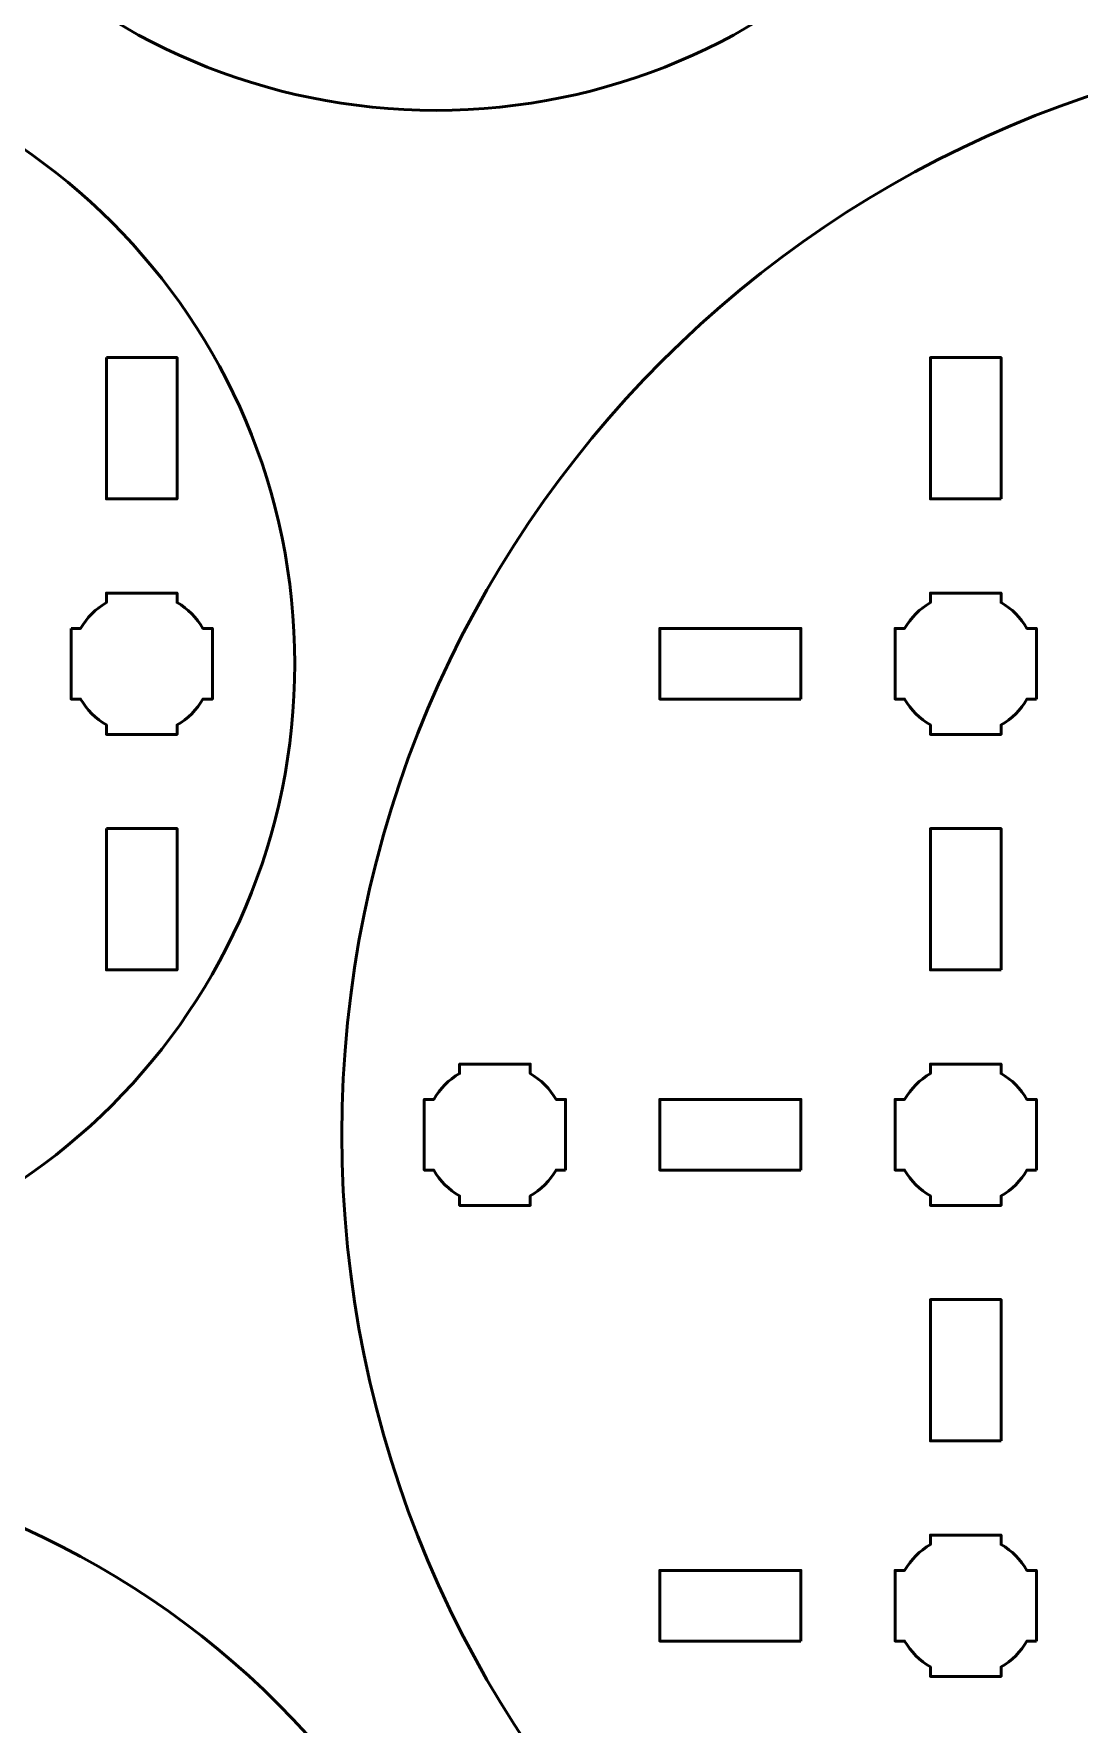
# Model space of a CAD drawing. Header units: centimetres. Extents: x -21.1 to 0, y -29.7 to 0.
# Drawn here: x -14.96 to -10.52, y -13.35 to -6.18 of the extents above; entities that cross this region are included whole.
import ezdxf

# ---------------------------------------------------------------- set-up
doc = ezdxf.new("R2010")
doc.units = ezdxf.units.CM
doc.header["$MEASUREMENT"] = 0
doc.layers.add('Layer 1', color=7, linetype='Continuous')

msp = doc.modelspace()

# ---------------------------------------------------------------- linework, layer by layer
at = {"layer": 'Layer 1', "color": 3, "lineweight": 53}
for centre, major_axis in [((-13.25, -3.85), (0, 2.65)), ((-16.5, -8.85), (0, 2.65)), ((-16.5, -15.85), (0, 3.65))]:
    msp.add_ellipse(centre, major_axis=major_axis, ratio=1, dxfattribs=at)
at = {"layer": 'Layer 1', "color": 1, "lineweight": 53}
msp.add_open_spline([(-21.00003, -29.19995), (-21.00003, -29.19995), (-21.00003, -2.29992), (-21.00003, -2.29992), (-21.00003, -2.29992), (-21.00003, -2.21709), (-20.93286, -2.14992), (-20.85003, -2.14992), (-20.85003, -2.14992), (-20.7672, -2.14992), (-20.70003, -2.08275), (-20.70003, -1.99992), (-20.70003, -1.99992), (-20.70003, -1.91709), (-20.7672, -1.84992), (-20.85003, -1.84992), (-20.85003, -1.84992), (-20.93286, -1.84992), (-21.00003, -1.78275), (-21.00003, -1.69992), (-21.00003, -1.69992), (-21.00003, -1.61709), (-20.93286, -1.54992), (-20.85003, -1.54992), (-20.85003, -1.54992), (-20.7672, -1.54992), (-20.70003, -1.48275), (-20.70003, -1.39992), (-20.70003, -1.39992), (-20.70003, -1.31709), (-20.7672, -1.24992), (-20.85003, -1.24992), (-20.85003, -1.24992), (-20.93286, -1.24992), (-21.00003, -1.18275), (-21.00003, -1.09992), (-21.00003, -1.09992), (-21.00003, -1.09992), (-21.00003, -0.49992), (-21.00003, -0.49992), (-21.00003, -0.49992), (-21.00003, -0.22295), (-20.77694, 0.00004), (-20.49994, 0.00004), (-20.49994, 0.00004), (-20.49994, 0.00004), (-0.50008, 0.00004), (-0.50008, 0.00004), (-0.50008, 0.00004), (-0.22294, 0.00004), (0.00002, -0.22295), (0.00002, -0.49992), (0.00002, -0.49992), (0.00002, -0.49992), (0.00002, -29.19995), (0.00002, -29.19995), (0.00002, -29.19995), (0.00002, -29.47695), (-0.22294, -29.70004), (-0.50008, -29.70004), (-0.50008, -29.70004), (-0.50008, -29.70004), (-20.49994, -29.70004), (-20.49994, -29.70004), (-20.49994, -29.70004), (-20.77694, -29.70004), (-21.00003, -29.47695), (-21.00003, -29.19995)], degree=3, knots=[0, 0, 0, 0, 0.0588235, 0.0588235, 0.0588235, 0.0588235, 0.1176471, 0.1176471, 0.1176471, 0.1176471, 0.1764706, 0.1764706, 0.1764706, 0.1764706, 0.2352941, 0.2352941, 0.2352941, 0.2352941, 0.2941176, 0.2941176, 0.2941176, 0.2941176, 0.3529412, 0.3529412, 0.3529412, 0.3529412, 0.4117647, 0.4117647, 0.4117647, 0.4117647, 0.4705882, 0.4705882, 0.4705882, 0.4705882, 0.5294118, 0.5294118, 0.5294118, 0.5294118, 0.5882353, 0.5882353, 0.5882353, 0.5882353, 0.6470588, 0.6470588, 0.6470588, 0.6470588, 0.7058824, 0.7058824, 0.7058824, 0.7058824, 0.7647059, 0.7647059, 0.7647059, 0.7647059, 0.8235294, 0.8235294, 0.8235294, 0.8235294, 0.8823529, 0.8823529, 0.8823529, 0.8823529, 0.9411765, 0.9411765, 0.9411765, 0.9411765, 1, 1, 1, 1], dxfattribs=at)
at = {"layer": 'Layer 1', "color": 3, "lineweight": 53}
msp.add_open_spline([(-9.00004, -15.5), (-11.56769, -15.5), (-13.65, -13.41769), (-13.65, -10.84997), (-13.65, -10.84997), (-13.65, -8.28231), (-11.56769, -6.2), (-9.00004, -6.2), (-9.00004, -6.2), (-6.43231, -6.2), (-4.35, -8.28231), (-4.35, -10.84997), (-4.35, -10.84997), (-4.35, -13.41769), (-6.43231, -15.5), (-9.00004, -15.5)], degree=3, knots=[0, 0, 0, 0, 0.25, 0.25, 0.25, 0.25, 0.5, 0.5, 0.5, 0.5, 0.75, 0.75, 0.75, 0.75, 1, 1, 1, 1], dxfattribs=at)
at = {"layer": 'Layer 1', "lineweight": 53}
for points, knots in [([(-14.64994, -7.54991), (-14.64994, -7.54991), (-14.34993, -7.54991), (-14.34993, -7.54991), (-14.34993, -7.54991), (-14.34993, -7.54991), (-14.34993, -8.14992), (-14.34993, -8.14992), (-14.34993, -8.14992), (-14.34993, -8.14992), (-14.64994, -8.14992), (-14.64994, -8.14992), (-14.64994, -8.14992), (-14.64994, -8.14992), (-14.64994, -7.54991), (-14.64994, -7.54991)], [0, 0, 0, 0, 0.25, 0.25, 0.25, 0.25, 0.5, 0.5, 0.5, 0.5, 0.75, 0.75, 0.75, 0.75, 1, 1, 1, 1]), ([(-10.85006, -8.15005), (-10.85006, -8.15005), (-11.15007, -8.15005), (-11.15007, -8.15005), (-11.15007, -8.15005), (-11.15007, -8.15005), (-11.15007, -7.55005), (-11.15007, -7.55005), (-11.15007, -7.55005), (-11.15007, -7.55005), (-10.85006, -7.55005), (-10.85006, -7.55005), (-10.85006, -7.55005), (-10.85006, -7.55005), (-10.85006, -8.15005), (-10.85006, -8.15005)], [0, 0, 0, 0, 0.25, 0.25, 0.25, 0.25, 0.5, 0.5, 0.5, 0.5, 0.75, 0.75, 0.75, 0.75, 1, 1, 1, 1]), ([(-14.8, -8.69994), (-14.8, -8.69994), (-14.7598, -8.69994), (-14.7598, -8.69994), (-14.7598, -8.69994), (-14.73347, -8.65442), (-14.69551, -8.61649), (-14.65, -8.59016), (-14.65, -8.59016), (-14.65, -8.59016), (-14.65, -8.54994), (-14.65, -8.54994), (-14.65, -8.54994), (-14.65, -8.54994), (-14.35, -8.54994), (-14.35, -8.54994), (-14.35, -8.54994), (-14.35, -8.54994), (-14.35, -8.59013), (-14.35, -8.59013), (-14.35, -8.59013), (-14.30447, -8.61646), (-14.26648, -8.65441), (-14.24012, -8.69994), (-14.24012, -8.69994), (-14.24012, -8.69994), (-14.2, -8.69994), (-14.2, -8.69994), (-14.2, -8.69994), (-14.2, -8.69994), (-14.2, -8.84536), (-14.2, -8.84536), (-14.2, -8.84536), (-14.2, -8.84536), (-14.19994, -8.85001), (-14.19994, -8.85001), (-14.19994, -8.85001), (-14.19994, -8.85001), (-14.2, -8.85465), (-14.2, -8.85465), (-14.2, -8.85465), (-14.2, -8.85465), (-14.2, -8.99994), (-14.2, -8.99994), (-14.2, -8.99994), (-14.2, -8.99994), (-14.24007, -8.99994), (-14.24007, -8.99994), (-14.24007, -8.99994), (-14.26642, -9.04551), (-14.30442, -9.08352), (-14.35, -9.10988), (-14.35, -9.10988), (-14.35, -9.10988), (-14.35, -9.14994), (-14.35, -9.14994), (-14.35, -9.14994), (-14.35, -9.14994), (-14.49328, -9.14994), (-14.49328, -9.14994), (-14.49328, -9.14994), (-14.49328, -9.14994), (-14.49995, -9.15002), (-14.49995, -9.15002), (-14.49995, -9.15002), (-14.49995, -9.15002), (-14.50663, -9.14994), (-14.50663, -9.14994), (-14.50663, -9.14994), (-14.50663, -9.14994), (-14.65, -9.14994), (-14.65, -9.14994), (-14.65, -9.14994), (-14.65, -9.14994), (-14.65, -9.10984), (-14.65, -9.10984), (-14.65, -9.10984), (-14.69554, -9.08348), (-14.73352, -9.04549), (-14.75985, -8.99994), (-14.75985, -8.99994), (-14.75985, -8.99994), (-14.8, -8.99994), (-14.8, -8.99994), (-14.8, -8.99994), (-14.8, -8.99994), (-14.8, -8.69994), (-14.8, -8.69994)], [0, 0, 0, 0, 0.0454545, 0.0454545, 0.0454545, 0.0454545, 0.0909091, 0.0909091, 0.0909091, 0.0909091, 0.1363636, 0.1363636, 0.1363636, 0.1363636, 0.1818182, 0.1818182, 0.1818182, 0.1818182, 0.2272727, 0.2272727, 0.2272727, 0.2272727, 0.2727273, 0.2727273, 0.2727273, 0.2727273, 0.3181818, 0.3181818, 0.3181818, 0.3181818, 0.3636364, 0.3636364, 0.3636364, 0.3636364, 0.4090909, 0.4090909, 0.4090909, 0.4090909, 0.4545455, 0.4545455, 0.4545455, 0.4545455, 0.5, 0.5, 0.5, 0.5, 0.5454545, 0.5454545, 0.5454545, 0.5454545, 0.5909091, 0.5909091, 0.5909091, 0.5909091, 0.6363636, 0.6363636, 0.6363636, 0.6363636, 0.6818182, 0.6818182, 0.6818182, 0.6818182, 0.7272727, 0.7272727, 0.7272727, 0.7272727, 0.7727273, 0.7727273, 0.7727273, 0.7727273, 0.8181818, 0.8181818, 0.8181818, 0.8181818, 0.8636364, 0.8636364, 0.8636364, 0.8636364, 0.9090909, 0.9090909, 0.9090909, 0.9090909, 0.9545455, 0.9545455, 0.9545455, 0.9545455, 1, 1, 1, 1]), ([(-10.7, -9.0001), (-10.7, -9.0001), (-10.7402, -9.0001), (-10.7402, -9.0001), (-10.7402, -9.0001), (-10.76653, -9.04562), (-10.80449, -9.08355), (-10.85, -9.10988), (-10.85, -9.10988), (-10.85, -9.10988), (-10.85, -9.1501), (-10.85, -9.1501), (-10.85, -9.1501), (-10.85, -9.1501), (-11.15, -9.1501), (-11.15, -9.1501), (-11.15, -9.1501), (-11.15, -9.1501), (-11.15, -9.10991), (-11.15, -9.10991), (-11.15, -9.10991), (-11.19553, -9.08358), (-11.23352, -9.04563), (-11.25988, -9.0001), (-11.25988, -9.0001), (-11.25988, -9.0001), (-11.3, -9.0001), (-11.3, -9.0001), (-11.3, -9.0001), (-11.3, -9.0001), (-11.3, -8.85468), (-11.3, -8.85468), (-11.3, -8.85468), (-11.3, -8.85468), (-11.30006, -8.85003), (-11.30006, -8.85003), (-11.30006, -8.85003), (-11.30006, -8.85003), (-11.3, -8.84539), (-11.3, -8.84539), (-11.3, -8.84539), (-11.3, -8.84539), (-11.3, -8.7001), (-11.3, -8.7001), (-11.3, -8.7001), (-11.3, -8.7001), (-11.25993, -8.7001), (-11.25993, -8.7001), (-11.25993, -8.7001), (-11.23358, -8.65453), (-11.19558, -8.61652), (-11.15, -8.59016), (-11.15, -8.59016), (-11.15, -8.59016), (-11.15, -8.5501), (-11.15, -8.5501), (-11.15, -8.5501), (-11.15, -8.5501), (-11.00672, -8.5501), (-11.00672, -8.5501), (-11.00672, -8.5501), (-11.00672, -8.5501), (-11.00005, -8.55002), (-11.00005, -8.55002), (-11.00005, -8.55002), (-11.00005, -8.55002), (-10.99337, -8.5501), (-10.99337, -8.5501), (-10.99337, -8.5501), (-10.99337, -8.5501), (-10.85, -8.5501), (-10.85, -8.5501), (-10.85, -8.5501), (-10.85, -8.5501), (-10.85, -8.5902), (-10.85, -8.5902), (-10.85, -8.5902), (-10.80446, -8.61656), (-10.76648, -8.65455), (-10.74015, -8.7001), (-10.74015, -8.7001), (-10.74015, -8.7001), (-10.7, -8.7001), (-10.7, -8.7001), (-10.7, -8.7001), (-10.7, -8.7001), (-10.7, -9.0001), (-10.7, -9.0001)], [0, 0, 0, 0, 0.0454545, 0.0454545, 0.0454545, 0.0454545, 0.0909091, 0.0909091, 0.0909091, 0.0909091, 0.1363636, 0.1363636, 0.1363636, 0.1363636, 0.1818182, 0.1818182, 0.1818182, 0.1818182, 0.2272727, 0.2272727, 0.2272727, 0.2272727, 0.2727273, 0.2727273, 0.2727273, 0.2727273, 0.3181818, 0.3181818, 0.3181818, 0.3181818, 0.3636364, 0.3636364, 0.3636364, 0.3636364, 0.4090909, 0.4090909, 0.4090909, 0.4090909, 0.4545455, 0.4545455, 0.4545455, 0.4545455, 0.5, 0.5, 0.5, 0.5, 0.5454545, 0.5454545, 0.5454545, 0.5454545, 0.5909091, 0.5909091, 0.5909091, 0.5909091, 0.6363636, 0.6363636, 0.6363636, 0.6363636, 0.6818182, 0.6818182, 0.6818182, 0.6818182, 0.7272727, 0.7272727, 0.7272727, 0.7272727, 0.7727273, 0.7727273, 0.7727273, 0.7727273, 0.8181818, 0.8181818, 0.8181818, 0.8181818, 0.8636364, 0.8636364, 0.8636364, 0.8636364, 0.9090909, 0.9090909, 0.9090909, 0.9090909, 0.9545455, 0.9545455, 0.9545455, 0.9545455, 1, 1, 1, 1]), ([(-11.70005, -9.00004), (-11.70005, -9.00004), (-12.30005, -9.00004), (-12.30005, -9.00004), (-12.30005, -9.00004), (-12.30005, -9.00004), (-12.30005, -8.70003), (-12.30005, -8.70003), (-12.30005, -8.70003), (-12.30005, -8.70003), (-11.70005, -8.70003), (-11.70005, -8.70003), (-11.70005, -8.70003), (-11.70005, -8.70003), (-11.70005, -9.00004), (-11.70005, -9.00004)], [0, 0, 0, 0, 0.25, 0.25, 0.25, 0.25, 0.5, 0.5, 0.5, 0.5, 0.75, 0.75, 0.75, 0.75, 1, 1, 1, 1]), ([(-14.64994, -9.54998), (-14.64994, -9.54998), (-14.34993, -9.54998), (-14.34993, -9.54998), (-14.34993, -9.54998), (-14.34993, -9.54998), (-14.34993, -10.14998), (-14.34993, -10.14998), (-14.34993, -10.14998), (-14.34993, -10.14998), (-14.64994, -10.14998), (-14.64994, -10.14998), (-14.64994, -10.14998), (-14.64994, -10.14998), (-14.64994, -9.54998), (-14.64994, -9.54998)], [0, 0, 0, 0, 0.25, 0.25, 0.25, 0.25, 0.5, 0.5, 0.5, 0.5, 0.75, 0.75, 0.75, 0.75, 1, 1, 1, 1]), ([(-10.85006, -10.15002), (-10.85006, -10.15002), (-11.15007, -10.15002), (-11.15007, -10.15002), (-11.15007, -10.15002), (-11.15007, -10.15002), (-11.15007, -9.55002), (-11.15007, -9.55002), (-11.15007, -9.55002), (-11.15007, -9.55002), (-10.85006, -9.55002), (-10.85006, -9.55002), (-10.85006, -9.55002), (-10.85006, -9.55002), (-10.85006, -10.15002), (-10.85006, -10.15002)], [0, 0, 0, 0, 0.25, 0.25, 0.25, 0.25, 0.5, 0.5, 0.5, 0.5, 0.75, 0.75, 0.75, 0.75, 1, 1, 1, 1]), ([(-12.7, -11.0001), (-12.7, -11.0001), (-12.7402, -11.0001), (-12.7402, -11.0001), (-12.7402, -11.0001), (-12.76653, -11.04562), (-12.80449, -11.08355), (-12.85, -11.10988), (-12.85, -11.10988), (-12.85, -11.10988), (-12.85, -11.1501), (-12.85, -11.1501), (-12.85, -11.1501), (-12.85, -11.1501), (-13.15, -11.1501), (-13.15, -11.1501), (-13.15, -11.1501), (-13.15, -11.1501), (-13.15, -11.10991), (-13.15, -11.10991), (-13.15, -11.10991), (-13.19553, -11.08358), (-13.23352, -11.04563), (-13.25988, -11.0001), (-13.25988, -11.0001), (-13.25988, -11.0001), (-13.3, -11.0001), (-13.3, -11.0001), (-13.3, -11.0001), (-13.3, -11.0001), (-13.3, -10.85468), (-13.3, -10.85468), (-13.3, -10.85468), (-13.3, -10.85468), (-13.30006, -10.85003), (-13.30006, -10.85003), (-13.30006, -10.85003), (-13.30006, -10.85003), (-13.3, -10.84539), (-13.3, -10.84539), (-13.3, -10.84539), (-13.3, -10.84539), (-13.3, -10.7001), (-13.3, -10.7001), (-13.3, -10.7001), (-13.3, -10.7001), (-13.25993, -10.7001), (-13.25993, -10.7001), (-13.25993, -10.7001), (-13.23358, -10.65453), (-13.19558, -10.61652), (-13.15, -10.59016), (-13.15, -10.59016), (-13.15, -10.59016), (-13.15, -10.5501), (-13.15, -10.5501), (-13.15, -10.5501), (-13.15, -10.5501), (-13.00672, -10.5501), (-13.00672, -10.5501), (-13.00672, -10.5501), (-13.00672, -10.5501), (-13.00005, -10.55002), (-13.00005, -10.55002), (-13.00005, -10.55002), (-13.00005, -10.55002), (-12.99337, -10.5501), (-12.99337, -10.5501), (-12.99337, -10.5501), (-12.99337, -10.5501), (-12.85, -10.5501), (-12.85, -10.5501), (-12.85, -10.5501), (-12.85, -10.5501), (-12.85, -10.5902), (-12.85, -10.5902), (-12.85, -10.5902), (-12.80446, -10.61656), (-12.76648, -10.65455), (-12.74015, -10.7001), (-12.74015, -10.7001), (-12.74015, -10.7001), (-12.7, -10.7001), (-12.7, -10.7001), (-12.7, -10.7001), (-12.7, -10.7001), (-12.7, -11.0001), (-12.7, -11.0001)], [0, 0, 0, 0, 0.0454545, 0.0454545, 0.0454545, 0.0454545, 0.0909091, 0.0909091, 0.0909091, 0.0909091, 0.1363636, 0.1363636, 0.1363636, 0.1363636, 0.1818182, 0.1818182, 0.1818182, 0.1818182, 0.2272727, 0.2272727, 0.2272727, 0.2272727, 0.2727273, 0.2727273, 0.2727273, 0.2727273, 0.3181818, 0.3181818, 0.3181818, 0.3181818, 0.3636364, 0.3636364, 0.3636364, 0.3636364, 0.4090909, 0.4090909, 0.4090909, 0.4090909, 0.4545455, 0.4545455, 0.4545455, 0.4545455, 0.5, 0.5, 0.5, 0.5, 0.5454545, 0.5454545, 0.5454545, 0.5454545, 0.5909091, 0.5909091, 0.5909091, 0.5909091, 0.6363636, 0.6363636, 0.6363636, 0.6363636, 0.6818182, 0.6818182, 0.6818182, 0.6818182, 0.7272727, 0.7272727, 0.7272727, 0.7272727, 0.7727273, 0.7727273, 0.7727273, 0.7727273, 0.8181818, 0.8181818, 0.8181818, 0.8181818, 0.8636364, 0.8636364, 0.8636364, 0.8636364, 0.9090909, 0.9090909, 0.9090909, 0.9090909, 0.9545455, 0.9545455, 0.9545455, 0.9545455, 1, 1, 1, 1]), ([(-10.7, -11.0001), (-10.7, -11.0001), (-10.7402, -11.0001), (-10.7402, -11.0001), (-10.7402, -11.0001), (-10.76653, -11.04562), (-10.80449, -11.08355), (-10.85, -11.10988), (-10.85, -11.10988), (-10.85, -11.10988), (-10.85, -11.1501), (-10.85, -11.1501), (-10.85, -11.1501), (-10.85, -11.1501), (-11.15, -11.1501), (-11.15, -11.1501), (-11.15, -11.1501), (-11.15, -11.1501), (-11.15, -11.10991), (-11.15, -11.10991), (-11.15, -11.10991), (-11.19553, -11.08358), (-11.23352, -11.04563), (-11.25988, -11.0001), (-11.25988, -11.0001), (-11.25988, -11.0001), (-11.3, -11.0001), (-11.3, -11.0001), (-11.3, -11.0001), (-11.3, -11.0001), (-11.3, -10.85468), (-11.3, -10.85468), (-11.3, -10.85468), (-11.3, -10.85468), (-11.30006, -10.85003), (-11.30006, -10.85003), (-11.30006, -10.85003), (-11.30006, -10.85003), (-11.3, -10.84539), (-11.3, -10.84539), (-11.3, -10.84539), (-11.3, -10.84539), (-11.3, -10.7001), (-11.3, -10.7001), (-11.3, -10.7001), (-11.3, -10.7001), (-11.25993, -10.7001), (-11.25993, -10.7001), (-11.25993, -10.7001), (-11.23358, -10.65453), (-11.19558, -10.61652), (-11.15, -10.59016), (-11.15, -10.59016), (-11.15, -10.59016), (-11.15, -10.5501), (-11.15, -10.5501), (-11.15, -10.5501), (-11.15, -10.5501), (-11.00672, -10.5501), (-11.00672, -10.5501), (-11.00672, -10.5501), (-11.00672, -10.5501), (-11.00005, -10.55002), (-11.00005, -10.55002), (-11.00005, -10.55002), (-11.00005, -10.55002), (-10.99337, -10.5501), (-10.99337, -10.5501), (-10.99337, -10.5501), (-10.99337, -10.5501), (-10.85, -10.5501), (-10.85, -10.5501), (-10.85, -10.5501), (-10.85, -10.5501), (-10.85, -10.5902), (-10.85, -10.5902), (-10.85, -10.5902), (-10.80446, -10.61656), (-10.76648, -10.65455), (-10.74015, -10.7001), (-10.74015, -10.7001), (-10.74015, -10.7001), (-10.7, -10.7001), (-10.7, -10.7001), (-10.7, -10.7001), (-10.7, -10.7001), (-10.7, -11.0001), (-10.7, -11.0001)], [0, 0, 0, 0, 0.0454545, 0.0454545, 0.0454545, 0.0454545, 0.0909091, 0.0909091, 0.0909091, 0.0909091, 0.1363636, 0.1363636, 0.1363636, 0.1363636, 0.1818182, 0.1818182, 0.1818182, 0.1818182, 0.2272727, 0.2272727, 0.2272727, 0.2272727, 0.2727273, 0.2727273, 0.2727273, 0.2727273, 0.3181818, 0.3181818, 0.3181818, 0.3181818, 0.3636364, 0.3636364, 0.3636364, 0.3636364, 0.4090909, 0.4090909, 0.4090909, 0.4090909, 0.4545455, 0.4545455, 0.4545455, 0.4545455, 0.5, 0.5, 0.5, 0.5, 0.5454545, 0.5454545, 0.5454545, 0.5454545, 0.5909091, 0.5909091, 0.5909091, 0.5909091, 0.6363636, 0.6363636, 0.6363636, 0.6363636, 0.6818182, 0.6818182, 0.6818182, 0.6818182, 0.7272727, 0.7272727, 0.7272727, 0.7272727, 0.7727273, 0.7727273, 0.7727273, 0.7727273, 0.8181818, 0.8181818, 0.8181818, 0.8181818, 0.8636364, 0.8636364, 0.8636364, 0.8636364, 0.9090909, 0.9090909, 0.9090909, 0.9090909, 0.9545455, 0.9545455, 0.9545455, 0.9545455, 1, 1, 1, 1]), ([(-11.70005, -11.00014), (-11.70005, -11.00014), (-12.30005, -11.00014), (-12.30005, -11.00014), (-12.30005, -11.00014), (-12.30005, -11.00014), (-12.30005, -10.70014), (-12.30005, -10.70014), (-12.30005, -10.70014), (-12.30005, -10.70014), (-11.70005, -10.70014), (-11.70005, -10.70014), (-11.70005, -10.70014), (-11.70005, -10.70014), (-11.70005, -11.00014), (-11.70005, -11.00014)], [0, 0, 0, 0, 0.25, 0.25, 0.25, 0.25, 0.5, 0.5, 0.5, 0.5, 0.75, 0.75, 0.75, 0.75, 1, 1, 1, 1]), ([(-10.85006, -12.15009), (-10.85006, -12.15009), (-11.15007, -12.15009), (-11.15007, -12.15009), (-11.15007, -12.15009), (-11.15007, -12.15009), (-11.15007, -11.55008), (-11.15007, -11.55008), (-11.15007, -11.55008), (-11.15007, -11.55008), (-10.85006, -11.55008), (-10.85006, -11.55008), (-10.85006, -11.55008), (-10.85006, -11.55008), (-10.85006, -12.15009), (-10.85006, -12.15009)], [0, 0, 0, 0, 0.25, 0.25, 0.25, 0.25, 0.5, 0.5, 0.5, 0.5, 0.75, 0.75, 0.75, 0.75, 1, 1, 1, 1]), ([(-10.7, -13.0001), (-10.7, -13.0001), (-10.7402, -13.0001), (-10.7402, -13.0001), (-10.7402, -13.0001), (-10.76653, -13.04562), (-10.80449, -13.08355), (-10.85, -13.10988), (-10.85, -13.10988), (-10.85, -13.10988), (-10.85, -13.1501), (-10.85, -13.1501), (-10.85, -13.1501), (-10.85, -13.1501), (-11.15, -13.1501), (-11.15, -13.1501), (-11.15, -13.1501), (-11.15, -13.1501), (-11.15, -13.10991), (-11.15, -13.10991), (-11.15, -13.10991), (-11.19553, -13.08358), (-11.23352, -13.04563), (-11.25988, -13.0001), (-11.25988, -13.0001), (-11.25988, -13.0001), (-11.3, -13.0001), (-11.3, -13.0001), (-11.3, -13.0001), (-11.3, -13.0001), (-11.3, -12.85468), (-11.3, -12.85468), (-11.3, -12.85468), (-11.3, -12.85468), (-11.30006, -12.85003), (-11.30006, -12.85003), (-11.30006, -12.85003), (-11.30006, -12.85003), (-11.3, -12.84539), (-11.3, -12.84539), (-11.3, -12.84539), (-11.3, -12.84539), (-11.3, -12.7001), (-11.3, -12.7001), (-11.3, -12.7001), (-11.3, -12.7001), (-11.25993, -12.7001), (-11.25993, -12.7001), (-11.25993, -12.7001), (-11.23358, -12.65453), (-11.19558, -12.61652), (-11.15, -12.59016), (-11.15, -12.59016), (-11.15, -12.59016), (-11.15, -12.5501), (-11.15, -12.5501), (-11.15, -12.5501), (-11.15, -12.5501), (-11.00672, -12.5501), (-11.00672, -12.5501), (-11.00672, -12.5501), (-11.00672, -12.5501), (-11.00005, -12.55002), (-11.00005, -12.55002), (-11.00005, -12.55002), (-11.00005, -12.55002), (-10.99337, -12.5501), (-10.99337, -12.5501), (-10.99337, -12.5501), (-10.99337, -12.5501), (-10.85, -12.5501), (-10.85, -12.5501), (-10.85, -12.5501), (-10.85, -12.5501), (-10.85, -12.5902), (-10.85, -12.5902), (-10.85, -12.5902), (-10.80446, -12.61656), (-10.76648, -12.65455), (-10.74015, -12.7001), (-10.74015, -12.7001), (-10.74015, -12.7001), (-10.7, -12.7001), (-10.7, -12.7001), (-10.7, -12.7001), (-10.7, -12.7001), (-10.7, -13.0001), (-10.7, -13.0001)], [0, 0, 0, 0, 0.0454545, 0.0454545, 0.0454545, 0.0454545, 0.0909091, 0.0909091, 0.0909091, 0.0909091, 0.1363636, 0.1363636, 0.1363636, 0.1363636, 0.1818182, 0.1818182, 0.1818182, 0.1818182, 0.2272727, 0.2272727, 0.2272727, 0.2272727, 0.2727273, 0.2727273, 0.2727273, 0.2727273, 0.3181818, 0.3181818, 0.3181818, 0.3181818, 0.3636364, 0.3636364, 0.3636364, 0.3636364, 0.4090909, 0.4090909, 0.4090909, 0.4090909, 0.4545455, 0.4545455, 0.4545455, 0.4545455, 0.5, 0.5, 0.5, 0.5, 0.5454545, 0.5454545, 0.5454545, 0.5454545, 0.5909091, 0.5909091, 0.5909091, 0.5909091, 0.6363636, 0.6363636, 0.6363636, 0.6363636, 0.6818182, 0.6818182, 0.6818182, 0.6818182, 0.7272727, 0.7272727, 0.7272727, 0.7272727, 0.7727273, 0.7727273, 0.7727273, 0.7727273, 0.8181818, 0.8181818, 0.8181818, 0.8181818, 0.8636364, 0.8636364, 0.8636364, 0.8636364, 0.9090909, 0.9090909, 0.9090909, 0.9090909, 0.9545455, 0.9545455, 0.9545455, 0.9545455, 1, 1, 1, 1]), ([(-11.70005, -13.00007), (-11.70005, -13.00007), (-12.30005, -13.00007), (-12.30005, -13.00007), (-12.30005, -13.00007), (-12.30005, -13.00007), (-12.30005, -12.70007), (-12.30005, -12.70007), (-12.30005, -12.70007), (-12.30005, -12.70007), (-11.70005, -12.70007), (-11.70005, -12.70007), (-11.70005, -12.70007), (-11.70005, -12.70007), (-11.70005, -13.00007), (-11.70005, -13.00007)], [0, 0, 0, 0, 0.25, 0.25, 0.25, 0.25, 0.5, 0.5, 0.5, 0.5, 0.75, 0.75, 0.75, 0.75, 1, 1, 1, 1])]:
    msp.add_open_spline(points, degree=3, knots=knots, dxfattribs=at)

doc.saveas('drawing.dxf')
